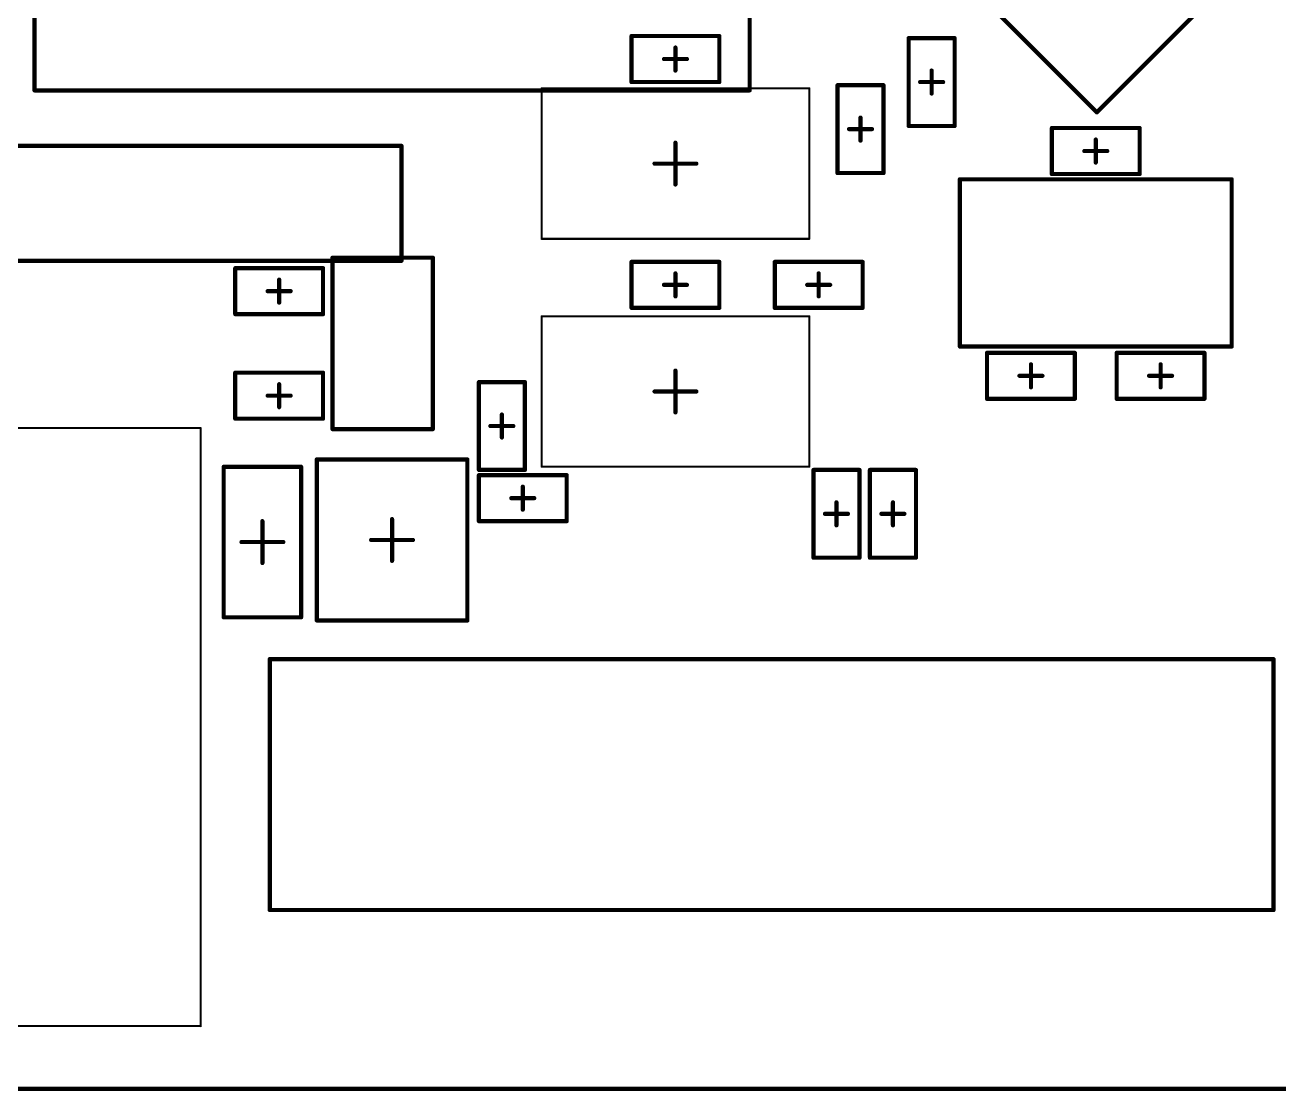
# Model space of a CAD drawing. Header units: millimetres. Extents: x 17 to 252, y 25 to 107.
# Drawn here: x 122.12 to 152.1, y 24.95 to 50.44 of the extents above; entities that cross this region are included whole.
import ezdxf

# ---------------------------------------------------------------- set-up
doc = ezdxf.new("R2010")
doc.units = ezdxf.units.MM
doc.layers.add('Mechanical1', color=6, linetype='Continuous')
doc.layers.add('Mechanical15', color=56, linetype='Continuous')

# ---------------------------------------------------------------- blocks, each defined once
blk = doc.blocks.new('RESC1005X04N_2')
at = {"layer": 'Mechanical15', "const_width": 0.1}
for points in [[(-1.05, -0.55), (-1.05, 0.55)], [(-1.05, 0.55), (1.05, 0.55)], [(1.05, -0.55), (1.05, 0.55)], [(0, -0.275), (0, 0.275)], [(-0.275, 0), (0.275, 0)], [(-1.05, -0.55), (1.05, -0.55)]]:
    blk.add_lwpolyline(points, dxfattribs=at)
at = {"layer": 'Mechanical15', "const_width": 0.05}
for points in [[(-1.075, 0.55, 1), (-1.025, 0.55, 1)], [(-1.075, 0.55, 1), (-1.025, 0.55, 1)], [(1.025, 0.55, 1), (1.075, 0.55, 1)], [(1.025, 0.55, 1), (1.075, 0.55, 1)], [(-0.025, 0.275, 1), (0.025, 0.275, 1)], [(-0.3, 0, 1), (-0.25, 0, 1)], [(0.25, 0, 1), (0.3, 0, 1)], [(-0.025, -0.275, 1), (0.025, -0.275, 1)], [(-1.075, -0.55, 1), (-1.025, -0.55, 1)], [(-1.075, -0.55, 1), (-1.025, -0.55, 1)], [(1.025, -0.55, 1), (1.075, -0.55, 1)], [(1.025, -0.55, 1), (1.075, -0.55, 1)]]:
    blk.add_lwpolyline(points, format="xyb", close=True, dxfattribs=at)
blk = doc.blocks.new('XTAL50X32X13_6')
at = {"layer": 'Mechanical15', "const_width": 0.1}
for points in [[(-3.25, 2), (3.25, 2)], [(-3.25, -2), (-3.25, 2)], [(3.25, -2), (3.25, 2)], [(-3.25, -2), (3.25, -2)]]:
    blk.add_lwpolyline(points, dxfattribs=at)
at = {"layer": 'Mechanical15', "const_width": 0.05}
for points in [[(-3.275, 2, 1), (-3.225, 2, 1)], [(-3.275, 2, 1), (-3.225, 2, 1)], [(3.225, 2, 1), (3.275, 2, 1)], [(3.225, 2, 1), (3.275, 2, 1)], [(-3.275, -2, 1), (-3.225, -2, 1)], [(-3.275, -2, 1), (-3.225, -2, 1)], [(3.225, -2, 1), (3.275, -2, 1)], [(3.225, -2, 1), (3.275, -2, 1)]]:
    blk.add_lwpolyline(points, format="xyb", close=True, dxfattribs=at)
blk = doc.blocks.new('XTAL32X15X09_7')
at = {"layer": 'Mechanical15', "const_width": 0.1}
for points in [[(-2.05, 1.2), (-2.05, 0.6)], [(-2.05, 1.2), (2.05, 1.2)], [(2.05, 1.175), (2.05, -1.175)], [(-2.05, 0.6), (-2.05, -0.6)], [(-2.05, -0.6), (-2.05, -1.2)], [(-2.05, -1.2), (2.05, -1.2)]]:
    blk.add_lwpolyline(points, dxfattribs=at)
at = {"layer": 'Mechanical15', "const_width": 0.05}
for points in [[(-2.075, 1.2, 1), (-2.025, 1.2, 1)], [(-2.075, 1.2, 1), (-2.025, 1.2, 1)], [(2.025, 1.2, 1), (2.075, 1.2, 1)], [(2.025, 1.175, 1), (2.075, 1.175, 1)], [(-2.075, 0.6, 1), (-2.025, 0.6, 1)], [(-2.075, 0.6, 1), (-2.025, 0.6, 1)], [(-2.075, -0.6, 1), (-2.025, -0.6, 1)], [(-2.075, -0.6, 1), (-2.025, -0.6, 1)], [(-2.075, -1.2, 1), (-2.025, -1.2, 1)], [(-2.075, -1.2, 1), (-2.025, -1.2, 1)], [(2.025, -1.175, 1), (2.075, -1.175, 1)], [(2.025, -1.2, 1), (2.075, -1.2, 1)]]:
    blk.add_lwpolyline(points, format="xyb", close=True, dxfattribs=at)
blk = doc.blocks.new('CAPC1005X06N_15')
at = {"layer": 'Mechanical15', "const_width": 0.1}
for points in [[(-1.05, -0.55), (-1.05, 0.55)], [(-1.05, 0.55), (1.05, 0.55)], [(1.05, -0.55), (1.05, 0.55)], [(0, -0.275), (0, 0.275)], [(-0.275, 0), (0.275, 0)], [(-1.05, -0.55), (1.05, -0.55)]]:
    blk.add_lwpolyline(points, dxfattribs=at)
at = {"layer": 'Mechanical15', "const_width": 0.05}
for points in [[(-1.075, 0.55, 1), (-1.025, 0.55, 1)], [(-1.075, 0.55, 1), (-1.025, 0.55, 1)], [(1.025, 0.55, 1), (1.075, 0.55, 1)], [(1.025, 0.55, 1), (1.075, 0.55, 1)], [(-0.025, 0.275, 1), (0.025, 0.275, 1)], [(-0.3, 0, 1), (-0.25, 0, 1)], [(0.25, 0, 1), (0.3, 0, 1)], [(-0.025, -0.275, 1), (0.025, -0.275, 1)], [(-1.075, -0.55, 1), (-1.025, -0.55, 1)], [(-1.075, -0.55, 1), (-1.025, -0.55, 1)], [(1.025, -0.55, 1), (1.075, -0.55, 1)], [(1.025, -0.55, 1), (1.075, -0.55, 1)]]:
    blk.add_lwpolyline(points, format="xyb", close=True, dxfattribs=at)
blk = doc.blocks.new('CAPC1005X06N_16')
at = {"layer": 'Mechanical15', "const_width": 0.1}
for points in [[(-1.05, -0.55), (-1.05, 0.55)], [(-1.05, 0.55), (1.05, 0.55)], [(1.05, -0.55), (1.05, 0.55)], [(0, -0.275), (0, 0.275)], [(-0.275, 0), (0.275, 0)], [(-1.05, -0.55), (1.05, -0.55)]]:
    blk.add_lwpolyline(points, dxfattribs=at)
at = {"layer": 'Mechanical15', "const_width": 0.05}
for points in [[(-1.075, 0.55, 1), (-1.025, 0.55, 1)], [(-1.075, 0.55, 1), (-1.025, 0.55, 1)], [(1.025, 0.55, 1), (1.075, 0.55, 1)], [(1.025, 0.55, 1), (1.075, 0.55, 1)], [(-0.025, 0.275, 1), (0.025, 0.275, 1)], [(-0.3, 0, 1), (-0.25, 0, 1)], [(0.25, 0, 1), (0.3, 0, 1)], [(-0.025, -0.275, 1), (0.025, -0.275, 1)], [(-1.075, -0.55, 1), (-1.025, -0.55, 1)], [(-1.075, -0.55, 1), (-1.025, -0.55, 1)], [(1.025, -0.55, 1), (1.075, -0.55, 1)], [(1.025, -0.55, 1), (1.075, -0.55, 1)]]:
    blk.add_lwpolyline(points, format="xyb", close=True, dxfattribs=at)
blk = doc.blocks.new('CAPC1005X06N_18')
at = {"layer": 'Mechanical15', "const_width": 0.1}
for points in [[(-1.05, 0.55), (-1.05, -0.55)], [(-1.05, 0.55), (1.05, 0.55)], [(1.05, 0.55), (1.05, -0.55)], [(0, 0.275), (0, -0.275)], [(-0.275, 0), (0.275, 0)], [(-1.05, -0.55), (1.05, -0.55)]]:
    blk.add_lwpolyline(points, dxfattribs=at)
at = {"layer": 'Mechanical15', "const_width": 0.05}
for points in [[(-1.075, 0.55, 1), (-1.025, 0.55, 1)], [(-1.075, 0.55, 1), (-1.025, 0.55, 1)], [(1.025, 0.55, 1), (1.075, 0.55, 1)], [(1.025, 0.55, 1), (1.075, 0.55, 1)], [(-0.025, 0.275, 1), (0.025, 0.275, 1)], [(-0.3, 0, 1), (-0.25, 0, 1)], [(0.25, 0, 1), (0.3, 0, 1)], [(-0.025, -0.275, 1), (0.025, -0.275, 1)], [(-1.075, -0.55, 1), (-1.025, -0.55, 1)], [(-1.075, -0.55, 1), (-1.025, -0.55, 1)], [(1.025, -0.55, 1), (1.075, -0.55, 1)], [(1.025, -0.55, 1), (1.075, -0.55, 1)]]:
    blk.add_lwpolyline(points, format="xyb", close=True, dxfattribs=at)
blk = doc.blocks.new('CAPC1005X06N_25')
at = {"layer": 'Mechanical15', "const_width": 0.1}
for points in [[(-1.05, -0.55), (-1.05, 0.55)], [(-1.05, 0.55), (1.05, 0.55)], [(1.05, -0.55), (1.05, 0.55)], [(0, -0.275), (0, 0.275)], [(-0.275, 0), (0.275, 0)], [(-1.05, -0.55), (1.05, -0.55)]]:
    blk.add_lwpolyline(points, dxfattribs=at)
at = {"layer": 'Mechanical15', "const_width": 0.05}
for points in [[(-1.075, 0.55, 1), (-1.025, 0.55, 1)], [(-1.075, 0.55, 1), (-1.025, 0.55, 1)], [(1.025, 0.55, 1), (1.075, 0.55, 1)], [(1.025, 0.55, 1), (1.075, 0.55, 1)], [(-0.025, 0.275, 1), (0.025, 0.275, 1)], [(-0.3, 0, 1), (-0.25, 0, 1)], [(0.25, 0, 1), (0.3, 0, 1)], [(-0.025, -0.275, 1), (0.025, -0.275, 1)], [(-1.075, -0.55, 1), (-1.025, -0.55, 1)], [(-1.075, -0.55, 1), (-1.025, -0.55, 1)], [(1.025, -0.55, 1), (1.075, -0.55, 1)], [(1.025, -0.55, 1), (1.075, -0.55, 1)]]:
    blk.add_lwpolyline(points, format="xyb", close=True, dxfattribs=at)
blk = doc.blocks.new('CAPC1005X06N_27')
at = {"layer": 'Mechanical15', "const_width": 0.1}
for points in [[(-1.05, -0.55), (-1.05, 0.55)], [(-1.05, 0.55), (1.05, 0.55)], [(1.05, -0.55), (1.05, 0.55)], [(0, -0.275), (0, 0.275)], [(-0.275, 0), (0.275, 0)], [(-1.05, -0.55), (1.05, -0.55)]]:
    blk.add_lwpolyline(points, dxfattribs=at)
at = {"layer": 'Mechanical15', "const_width": 0.05}
for points in [[(-1.075, 0.55, 1), (-1.025, 0.55, 1)], [(-1.075, 0.55, 1), (-1.025, 0.55, 1)], [(1.025, 0.55, 1), (1.075, 0.55, 1)], [(1.025, 0.55, 1), (1.075, 0.55, 1)], [(-0.025, 0.275, 1), (0.025, 0.275, 1)], [(-0.3, 0, 1), (-0.25, 0, 1)], [(0.25, 0, 1), (0.3, 0, 1)], [(-0.025, -0.275, 1), (0.025, -0.275, 1)], [(-1.075, -0.55, 1), (-1.025, -0.55, 1)], [(-1.075, -0.55, 1), (-1.025, -0.55, 1)], [(1.025, -0.55, 1), (1.075, -0.55, 1)], [(1.025, -0.55, 1), (1.075, -0.55, 1)]]:
    blk.add_lwpolyline(points, format="xyb", close=True, dxfattribs=at)
blk = doc.blocks.new('CAPC1005X06N_28')
at = {"layer": 'Mechanical15', "const_width": 0.1}
for points in [[(-1.05, 0.55), (-1.05, -0.55)], [(1.05, 0.55), (-1.05, 0.55)], [(1.05, 0.55), (1.05, -0.55)], [(0, 0.275), (0, -0.275)], [(0.275, 0), (-0.275, 0)], [(1.05, -0.55), (-1.05, -0.55)]]:
    blk.add_lwpolyline(points, dxfattribs=at)
at = {"layer": 'Mechanical15', "const_width": 0.05}
for points in [[(-1.075, 0.55, 1), (-1.025, 0.55, 1)], [(-1.075, 0.55, 1), (-1.025, 0.55, 1)], [(1.025, 0.55, 1), (1.075, 0.55, 1)], [(1.025, 0.55, 1), (1.075, 0.55, 1)], [(-0.025, 0.275, 1), (0.025, 0.275, 1)], [(-0.3, 0, 1), (-0.25, 0, 1)], [(0.25, 0, 1), (0.3, 0, 1)], [(-0.025, -0.275, 1), (0.025, -0.275, 1)], [(-1.075, -0.55, 1), (-1.025, -0.55, 1)], [(-1.075, -0.55, 1), (-1.025, -0.55, 1)], [(1.025, -0.55, 1), (1.075, -0.55, 1)], [(1.025, -0.55, 1), (1.075, -0.55, 1)]]:
    blk.add_lwpolyline(points, format="xyb", close=True, dxfattribs=at)
blk = doc.blocks.new('CAPC1005X06N_29')
at = {"layer": 'Mechanical15', "const_width": 0.1}
for points in [[(-1.05, -0.55), (-1.05, 0.55)], [(-1.05, 0.55), (1.05, 0.55)], [(1.05, -0.55), (1.05, 0.55)], [(0, -0.275), (0, 0.275)], [(-0.275, 0), (0.275, 0)], [(-1.05, -0.55), (1.05, -0.55)]]:
    blk.add_lwpolyline(points, dxfattribs=at)
at = {"layer": 'Mechanical15', "const_width": 0.05}
for points in [[(-1.075, 0.55, 1), (-1.025, 0.55, 1)], [(-1.075, 0.55, 1), (-1.025, 0.55, 1)], [(1.025, 0.55, 1), (1.075, 0.55, 1)], [(1.025, 0.55, 1), (1.075, 0.55, 1)], [(-0.025, 0.275, 1), (0.025, 0.275, 1)], [(-0.3, 0, 1), (-0.25, 0, 1)], [(0.25, 0, 1), (0.3, 0, 1)], [(-0.025, -0.275, 1), (0.025, -0.275, 1)], [(-1.075, -0.55, 1), (-1.025, -0.55, 1)], [(-1.075, -0.55, 1), (-1.025, -0.55, 1)], [(1.025, -0.55, 1), (1.075, -0.55, 1)], [(1.025, -0.55, 1), (1.075, -0.55, 1)]]:
    blk.add_lwpolyline(points, format="xyb", close=True, dxfattribs=at)
blk = doc.blocks.new('CAPC1005X06N_31')
at = {"layer": 'Mechanical15', "const_width": 0.1}
for points in [[(-1.05, -0.55), (-1.05, 0.55)], [(-1.05, 0.55), (1.05, 0.55)], [(1.05, -0.55), (1.05, 0.55)], [(0, -0.275), (0, 0.275)], [(-0.275, 0), (0.275, 0)], [(-1.05, -0.55), (1.05, -0.55)]]:
    blk.add_lwpolyline(points, dxfattribs=at)
at = {"layer": 'Mechanical15', "const_width": 0.05}
for points in [[(-1.075, 0.55, 1), (-1.025, 0.55, 1)], [(-1.075, 0.55, 1), (-1.025, 0.55, 1)], [(1.025, 0.55, 1), (1.075, 0.55, 1)], [(1.025, 0.55, 1), (1.075, 0.55, 1)], [(-0.025, 0.275, 1), (0.025, 0.275, 1)], [(-0.3, 0, 1), (-0.25, 0, 1)], [(0.25, 0, 1), (0.3, 0, 1)], [(-0.025, -0.275, 1), (0.025, -0.275, 1)], [(-1.075, -0.55, 1), (-1.025, -0.55, 1)], [(-1.075, -0.55, 1), (-1.025, -0.55, 1)], [(1.025, -0.55, 1), (1.075, -0.55, 1)], [(1.025, -0.55, 1), (1.075, -0.55, 1)]]:
    blk.add_lwpolyline(points, format="xyb", close=True, dxfattribs=at)
blk = doc.blocks.new('AJ23_1006_T8P0_VFC0_85')
at = {"layer": 'Mechanical15', "const_width": 0.1}
for points in [[(-7.75, -1.375), (-7.75, 1.375)], [(-7.75, 1.375), (7.75, 1.375)], [(7.75, -1.375), (7.75, 1.375)], [(-7.75, -1.375), (7.75, -1.375)]]:
    blk.add_lwpolyline(points, dxfattribs=at)
at = {"layer": 'Mechanical15', "const_width": 0.05}
for points in [[(-7.775, 1.375, 1), (-7.725, 1.375, 1)], [(-7.775, 1.375, 1), (-7.725, 1.375, 1)], [(7.725, 1.375, 1), (7.775, 1.375, 1)], [(7.725, 1.375, 1), (7.775, 1.375, 1)], [(-7.775, -1.375, 1), (-7.725, -1.375, 1)], [(-7.775, -1.375, 1), (-7.725, -1.375, 1)], [(7.725, -1.375, 1), (7.775, -1.375, 1)], [(7.725, -1.375, 1), (7.775, -1.375, 1)]]:
    blk.add_lwpolyline(points, format="xyb", close=True, dxfattribs=at)
blk = doc.blocks.new('INDM125125X65N_90')
at = {"layer": 'Mechanical15'}
for points, const_width in [([(-7.15, -6.7), (-7.15, 6.7)], 0.05), ([(7.15, 6.7), (-7.15, 6.7)], 0.05), ([(7.15, -6.7), (7.15, 6.7)], 0.05), ([(0, -0.5), (0, 0.5)], 0.1), ([(0.5, 0), (-0.5, 0)], 0.1), ([(7.15, -6.7), (-7.15, -6.7)], 0.05)]:
    blk.add_lwpolyline(points, dxfattribs=dict(at, const_width=const_width))
for points, const_width in [([(-7.163, 6.7, 1), (-7.138, 6.7, 1)], 0.025), ([(-7.163, 6.7, 1), (-7.138, 6.7, 1)], 0.025), ([(7.137, 6.7, 1), (7.162, 6.7, 1)], 0.025), ([(7.137, 6.7, 1), (7.162, 6.7, 1)], 0.025), ([(-0.025, 0.5, 1), (0.025, 0.5, 1)], 0.05), ([(-0.525, 0, 1), (-0.475, 0, 1)], 0.05), ([(0.475, 0, 1), (0.525, 0, 1)], 0.05), ([(-0.025, -0.5, 1), (0.025, -0.5, 1)], 0.05), ([(-7.163, -6.7, 1), (-7.138, -6.7, 1)], 0.025), ([(-7.163, -6.7, 1), (-7.138, -6.7, 1)], 0.025), ([(7.137, -6.7, 1), (7.162, -6.7, 1)], 0.025), ([(7.137, -6.7, 1), (7.162, -6.7, 1)], 0.025)]:
    blk.add_lwpolyline(points, format="xyb", close=True, dxfattribs=dict(at, const_width=const_width))
blk = doc.blocks.new('RESC1005X04N_103')
at = {"layer": 'Mechanical15', "const_width": 0.1}
for points in [[(-1.05, 0.55), (1.05, 0.55)], [(-1.05, 0.55), (-1.05, -0.55)], [(1.05, 0.55), (1.05, -0.55)], [(0, 0.275), (0, -0.275)], [(-0.275, 0), (0.275, 0)], [(-1.05, -0.55), (1.05, -0.55)]]:
    blk.add_lwpolyline(points, dxfattribs=at)
at = {"layer": 'Mechanical15', "const_width": 0.05}
for points in [[(-1.075, 0.55, 1), (-1.025, 0.55, 1)], [(-1.075, 0.55, 1), (-1.025, 0.55, 1)], [(1.025, 0.55, 1), (1.075, 0.55, 1)], [(1.025, 0.55, 1), (1.075, 0.55, 1)], [(-0.025, 0.275, 1), (0.025, 0.275, 1)], [(-0.3, 0, 1), (-0.25, 0, 1)], [(0.25, 0, 1), (0.3, 0, 1)], [(-0.025, -0.275, 1), (0.025, -0.275, 1)], [(-1.075, -0.55, 1), (-1.025, -0.55, 1)], [(-1.075, -0.55, 1), (-1.025, -0.55, 1)], [(1.025, -0.55, 1), (1.075, -0.55, 1)], [(1.025, -0.55, 1), (1.075, -0.55, 1)]]:
    blk.add_lwpolyline(points, format="xyb", close=True, dxfattribs=at)
blk = doc.blocks.new('RESC1005X04N_104')
at = {"layer": 'Mechanical15', "const_width": 0.1}
for points in [[(1.05, 0.55), (-1.05, 0.55)], [(-1.05, 0.55), (-1.05, -0.55)], [(1.05, 0.55), (1.05, -0.55)], [(0, 0.275), (0, -0.275)], [(0.275, 0), (-0.275, 0)], [(1.05, -0.55), (-1.05, -0.55)]]:
    blk.add_lwpolyline(points, dxfattribs=at)
at = {"layer": 'Mechanical15', "const_width": 0.05}
for points in [[(-1.075, 0.55, 1), (-1.025, 0.55, 1)], [(-1.075, 0.55, 1), (-1.025, 0.55, 1)], [(1.025, 0.55, 1), (1.075, 0.55, 1)], [(1.025, 0.55, 1), (1.075, 0.55, 1)], [(-0.025, 0.275, 1), (0.025, 0.275, 1)], [(-0.3, 0, 1), (-0.25, 0, 1)], [(0.25, 0, 1), (0.3, 0, 1)], [(-0.025, -0.275, 1), (0.025, -0.275, 1)], [(-1.075, -0.55, 1), (-1.025, -0.55, 1)], [(-1.075, -0.55, 1), (-1.025, -0.55, 1)], [(1.025, -0.55, 1), (1.075, -0.55, 1)], [(1.025, -0.55, 1), (1.075, -0.55, 1)]]:
    blk.add_lwpolyline(points, format="xyb", close=True, dxfattribs=at)
blk = doc.blocks.new('RESC1005X04N_105')
at = {"layer": 'Mechanical15', "const_width": 0.1}
for points in [[(1.05, 0.55), (-1.05, 0.55)], [(-1.05, -0.55), (-1.05, 0.55)], [(1.05, -0.55), (1.05, 0.55)], [(0, -0.275), (0, 0.275)], [(0.275, 0), (-0.275, 0)], [(1.05, -0.55), (-1.05, -0.55)]]:
    blk.add_lwpolyline(points, dxfattribs=at)
at = {"layer": 'Mechanical15', "const_width": 0.05}
for points in [[(-1.075, 0.55, 1), (-1.025, 0.55, 1)], [(-1.075, 0.55, 1), (-1.025, 0.55, 1)], [(1.025, 0.55, 1), (1.075, 0.55, 1)], [(1.025, 0.55, 1), (1.075, 0.55, 1)], [(-0.025, 0.275, 1), (0.025, 0.275, 1)], [(-0.3, 0, 1), (-0.25, 0, 1)], [(0.25, 0, 1), (0.3, 0, 1)], [(-0.025, -0.275, 1), (0.025, -0.275, 1)], [(-1.075, -0.55, 1), (-1.025, -0.55, 1)], [(-1.075, -0.55, 1), (-1.025, -0.55, 1)], [(1.025, -0.55, 1), (1.075, -0.55, 1)], [(1.025, -0.55, 1), (1.075, -0.55, 1)]]:
    blk.add_lwpolyline(points, format="xyb", close=True, dxfattribs=at)
blk = doc.blocks.new('RESC1005X04N_106')
at = {"layer": 'Mechanical15', "const_width": 0.1}
for points in [[(1.05, 0.55), (-1.05, 0.55)], [(-1.05, -0.55), (-1.05, 0.55)], [(1.05, -0.55), (1.05, 0.55)], [(0, -0.275), (0, 0.275)], [(0.275, 0), (-0.275, 0)], [(1.05, -0.55), (-1.05, -0.55)]]:
    blk.add_lwpolyline(points, dxfattribs=at)
at = {"layer": 'Mechanical15', "const_width": 0.05}
for points in [[(-1.075, 0.55, 1), (-1.025, 0.55, 1)], [(-1.075, 0.55, 1), (-1.025, 0.55, 1)], [(1.025, 0.55, 1), (1.075, 0.55, 1)], [(1.025, 0.55, 1), (1.075, 0.55, 1)], [(-0.025, 0.275, 1), (0.025, 0.275, 1)], [(-0.3, 0, 1), (-0.25, 0, 1)], [(0.25, 0, 1), (0.3, 0, 1)], [(-0.025, -0.275, 1), (0.025, -0.275, 1)], [(-1.075, -0.55, 1), (-1.025, -0.55, 1)], [(-1.075, -0.55, 1), (-1.025, -0.55, 1)], [(1.025, -0.55, 1), (1.075, -0.55, 1)], [(1.025, -0.55, 1), (1.075, -0.55, 1)]]:
    blk.add_lwpolyline(points, format="xyb", close=True, dxfattribs=at)
blk = doc.blocks.new('RESC1005X04N_108')
at = {"layer": 'Mechanical15', "const_width": 0.1}
for points in [[(-1.05, 0.55), (1.05, 0.55)], [(-1.05, 0.55), (-1.05, -0.55)], [(1.05, 0.55), (1.05, -0.55)], [(0, 0.275), (0, -0.275)], [(-0.275, 0), (0.275, 0)], [(-1.05, -0.55), (1.05, -0.55)]]:
    blk.add_lwpolyline(points, dxfattribs=at)
at = {"layer": 'Mechanical15', "const_width": 0.05}
for points in [[(-1.075, 0.55, 1), (-1.025, 0.55, 1)], [(-1.075, 0.55, 1), (-1.025, 0.55, 1)], [(1.025, 0.55, 1), (1.075, 0.55, 1)], [(1.025, 0.55, 1), (1.075, 0.55, 1)], [(-0.025, 0.275, 1), (0.025, 0.275, 1)], [(-0.3, 0, 1), (-0.25, 0, 1)], [(0.25, 0, 1), (0.3, 0, 1)], [(-0.025, -0.275, 1), (0.025, -0.275, 1)], [(-1.075, -0.55, 1), (-1.025, -0.55, 1)], [(-1.075, -0.55, 1), (-1.025, -0.55, 1)], [(1.025, -0.55, 1), (1.075, -0.55, 1)], [(1.025, -0.55, 1), (1.075, -0.55, 1)]]:
    blk.add_lwpolyline(points, format="xyb", close=True, dxfattribs=at)
blk = doc.blocks.new('RESC2012X07N_113')
at = {"layer": 'Mechanical15', "const_width": 0.1}
for points in [[(-1.8, 0.925), (1.8, 0.925)], [(-1.8, 0.925), (-1.8, -0.925)], [(1.8, 0.925), (1.8, -0.925)], [(0, 0.5), (0, -0.5)], [(-0.5, 0), (0.5, 0)], [(-1.8, -0.925), (1.8, -0.925)]]:
    blk.add_lwpolyline(points, dxfattribs=at)
at = {"layer": 'Mechanical15', "const_width": 0.05}
for points in [[(-1.825, 0.925, 1), (-1.775, 0.925, 1)], [(-1.825, 0.925, 1), (-1.775, 0.925, 1)], [(1.775, 0.925, 1), (1.825, 0.925, 1)], [(1.775, 0.925, 1), (1.825, 0.925, 1)], [(-0.025, 0.5, 1), (0.025, 0.5, 1)], [(-0.525, 0, 1), (-0.475, 0, 1)], [(0.475, 0, 1), (0.525, 0, 1)], [(-0.025, -0.5, 1), (0.025, -0.5, 1)], [(-1.825, -0.925, 1), (-1.775, -0.925, 1)], [(-1.825, -0.925, 1), (-1.775, -0.925, 1)], [(1.775, -0.925, 1), (1.825, -0.925, 1)], [(1.775, -0.925, 1), (1.825, -0.925, 1)]]:
    blk.add_lwpolyline(points, format="xyb", close=True, dxfattribs=at)
blk = doc.blocks.new('TSQFP50P1200X1200X160_64N_218')
at = {"layer": 'Mechanical15', "const_width": 0.1}
for points in [[(-6.7, 6.7), (6.7, 6.7)], [(-6.7, -6.7), (-6.7, 6.7)], [(6.7, -6.7), (6.7, 6.7)], [(0, -0.5), (0, 0.5)], [(-0.5, 0), (0.5, 0)], [(-6.7, -6.7), (6.7, -6.7)]]:
    blk.add_lwpolyline(points, dxfattribs=at)
at = {"layer": 'Mechanical15', "const_width": 0.05}
for points in [[(-6.725, 6.7, 1), (-6.675, 6.7, 1)], [(-6.725, 6.7, 1), (-6.675, 6.7, 1)], [(6.675, 6.7, 1), (6.725, 6.7, 1)], [(6.675, 6.7, 1), (6.725, 6.7, 1)], [(-0.025, 0.5, 1), (0.025, 0.5, 1)], [(-0.525, 0, 1), (-0.475, 0, 1)], [(0.475, 0, 1), (0.525, 0, 1)], [(-0.025, -0.5, 1), (0.025, -0.5, 1)], [(-6.725, -6.7, 1), (-6.675, -6.7, 1)], [(-6.725, -6.7, 1), (-6.675, -6.7, 1)], [(6.675, -6.7, 1), (6.725, -6.7, 1)], [(6.675, -6.7, 1), (6.725, -6.7, 1)]]:
    blk.add_lwpolyline(points, format="xyb", close=True, dxfattribs=at)
blk = doc.blocks.new('MSOP_MS8_N_219')
at = {"layer": 'Mechanical15'}
for points, const_width in [([(-3.2, 1.8), (3.2, 1.8)], 0.05), ([(-3.2, -1.8), (-3.2, 1.8)], 0.05), ([(3.2, -1.8), (3.2, 1.8)], 0.05), ([(0, -0.5), (0, 0.5)], 0.1), ([(-0.5, 0), (0.5, 0)], 0.1), ([(-3.2, -1.8), (3.2, -1.8)], 0.05)]:
    blk.add_lwpolyline(points, dxfattribs=dict(at, const_width=const_width))
for points, const_width in [([(-3.212, 1.8, 1), (-3.187, 1.8, 1)], 0.025), ([(-3.212, 1.8, 1), (-3.187, 1.8, 1)], 0.025), ([(3.188, 1.8, 1), (3.213, 1.8, 1)], 0.025), ([(3.188, 1.8, 1), (3.213, 1.8, 1)], 0.025), ([(-0.025, 0.5, 1), (0.025, 0.5, 1)], 0.05), ([(-0.525, 0, 1), (-0.475, 0, 1)], 0.05), ([(0.475, 0, 1), (0.525, 0, 1)], 0.05), ([(-0.025, -0.5, 1), (0.025, -0.5, 1)], 0.05), ([(-3.212, -1.8, 1), (-3.187, -1.8, 1)], 0.025), ([(-3.212, -1.8, 1), (-3.187, -1.8, 1)], 0.025), ([(3.188, -1.8, 1), (3.213, -1.8, 1)], 0.025), ([(3.188, -1.8, 1), (3.213, -1.8, 1)], 0.025)]:
    blk.add_lwpolyline(points, format="xyb", close=True, dxfattribs=dict(at, const_width=const_width))
blk = doc.blocks.new('MSOP_MS8_N_220')
at = {"layer": 'Mechanical15'}
for points, const_width in [([(-3.2, 1.8), (3.2, 1.8)], 0.05), ([(-3.2, -1.8), (-3.2, 1.8)], 0.05), ([(3.2, -1.8), (3.2, 1.8)], 0.05), ([(0, -0.5), (0, 0.5)], 0.1), ([(-0.5, 0), (0.5, 0)], 0.1), ([(-3.2, -1.8), (3.2, -1.8)], 0.05)]:
    blk.add_lwpolyline(points, dxfattribs=dict(at, const_width=const_width))
for points, const_width in [([(-3.212, 1.8, 1), (-3.187, 1.8, 1)], 0.025), ([(-3.212, 1.8, 1), (-3.187, 1.8, 1)], 0.025), ([(3.188, 1.8, 1), (3.213, 1.8, 1)], 0.025), ([(3.188, 1.8, 1), (3.213, 1.8, 1)], 0.025), ([(-0.025, 0.5, 1), (0.025, 0.5, 1)], 0.05), ([(-0.525, 0, 1), (-0.475, 0, 1)], 0.05), ([(0.475, 0, 1), (0.525, 0, 1)], 0.05), ([(-0.025, -0.5, 1), (0.025, -0.5, 1)], 0.05), ([(-3.212, -1.8, 1), (-3.187, -1.8, 1)], 0.025), ([(-3.212, -1.8, 1), (-3.187, -1.8, 1)], 0.025), ([(3.188, -1.8, 1), (3.213, -1.8, 1)], 0.025), ([(3.188, -1.8, 1), (3.213, -1.8, 1)], 0.025)]:
    blk.add_lwpolyline(points, format="xyb", close=True, dxfattribs=dict(at, const_width=const_width))
blk = doc.blocks.new('AE17_020T_2032_0101_238')
at = {"layer": 'Mechanical15', "const_width": 0.1}
for points in [[(-12, -3), (-12, 3)], [(-12, 3), (12, 3)], [(12, -3), (12, 3)], [(-12, -3), (12, -3)]]:
    blk.add_lwpolyline(points, dxfattribs=at)
at = {"layer": 'Mechanical15', "const_width": 0.05}
for points in [[(-12.025, 3, 1), (-11.975, 3, 1)], [(-12.025, 3, 1), (-11.975, 3, 1)], [(11.975, 3, 1), (12.025, 3, 1)], [(11.975, 3, 1), (12.025, 3, 1)], [(-12.025, -3, 1), (-11.975, -3, 1)], [(-12.025, -3, 1), (-11.975, -3, 1)], [(11.975, -3, 1), (12.025, -3, 1)], [(11.975, -3, 1), (12.025, -3, 1)]]:
    blk.add_lwpolyline(points, format="xyb", close=True, dxfattribs=at)
blk = doc.blocks.new('SOT90P247X115_3N_243')
at = {"layer": 'Mechanical15', "const_width": 0.1}
for points in [[(-1.925, 1.8), (1.925, 1.8)], [(-1.925, 1.8), (-1.925, -1.8)], [(1.925, 1.8), (1.925, -1.8)], [(0, 0.5), (0, -0.5)], [(-0.5, 0), (0.5, 0)], [(-1.925, -1.8), (1.925, -1.8)]]:
    blk.add_lwpolyline(points, dxfattribs=at)
at = {"layer": 'Mechanical15', "const_width": 0.05}
for points in [[(-1.95, 1.8, 1), (-1.9, 1.8, 1)], [(-1.95, 1.8, 1), (-1.9, 1.8, 1)], [(1.9, 1.8, 1), (1.95, 1.8, 1)], [(1.9, 1.8, 1), (1.95, 1.8, 1)], [(-0.025, 0.5, 1), (0.025, 0.5, 1)], [(-0.525, 0, 1), (-0.475, 0, 1)], [(0.475, 0, 1), (0.525, 0, 1)], [(-0.025, -0.5, 1), (0.025, -0.5, 1)], [(-1.95, -1.8, 1), (-1.9, -1.8, 1)], [(-1.95, -1.8, 1), (-1.9, -1.8, 1)], [(1.9, -1.8, 1), (1.95, -1.8, 1)], [(1.9, -1.8, 1), (1.95, -1.8, 1)]]:
    blk.add_lwpolyline(points, format="xyb", close=True, dxfattribs=at)
blk = doc.blocks.new('AE11_0100_T000_0100_292')
at = {"layer": 'Mechanical15', "const_width": 0.1}
for points in [[(-2.9, 8.6), (20.375, 8.6)], [(-2.9, 8.6), (-2.9, -8.5)], [(20.375, 8.6), (20.375, -8.5)], [(-2.9, -8.5), (20.375, -8.5)]]:
    blk.add_lwpolyline(points, dxfattribs=at)
at = {"layer": 'Mechanical15', "const_width": 0.05}
for points in [[(-2.925, 8.6, 1), (-2.875, 8.6, 1)], [(-2.925, 8.6, 1), (-2.875, 8.6, 1)], [(20.35, 8.6, 1), (20.4, 8.6, 1)], [(20.35, 8.6, 1), (20.4, 8.6, 1)], [(-2.925, -8.5, 1), (-2.875, -8.5, 1)], [(-2.925, -8.5, 1), (-2.875, -8.5, 1)], [(20.35, -8.5, 1), (20.4, -8.5, 1)], [(20.35, -8.5, 1), (20.4, -8.5, 1)]]:
    blk.add_lwpolyline(points, format="xyb", close=True, dxfattribs=at)

msp = doc.modelspace()

# ---------------------------------------------------------------- linework, layer by layer
at = {"layer": 'Mechanical1', "const_width": 0.1}
msp.add_lwpolyline([(19, 25), (250, 25)], dxfattribs=at)

# ---------------------------------------------------------------- block references
for name, p, rotation in [('AE11_0100_T000_0100_292', (130.85, 69.25), 270), ('TSQFP50P1200X1200X160_64N_218', (147.75, 57.825), 45), ('CAPC1005X06N_15', (137.675, 49.625), 360), ('CAPC1005X06N_18', (143.8, 49.075), 270), ('MSOP_MS8_N_219', (137.675, 47.125), 360), ('RESC1005X04N_103', (142.1, 47.95), 270), ('RESC1005X04N_2', (147.725, 47.425), 360), ('AJ23_1006_T8P0_VFC0_85', (123.375, 46.175), 360), ('CAPC1005X06N_16', (128.2, 44.075), 360), ('XTAL32X15X09_7', (130.675, 42.825), 270), ('CAPC1005X06N_31', (137.675, 44.225), 360), ('RESC1005X04N_104', (141.1, 44.225), 180), ('MSOP_MS8_N_220', (137.675, 41.675), 360), ('CAPC1005X06N_27', (146.175, 42.05), 360), ('CAPC1005X06N_28', (149.275, 42.05), 180), ('CAPC1005X06N_25', (128.2, 41.575), 360), ('RESC1005X04N_108', (133.525, 40.85), 270), ('INDM125125X65N_90', (119.625, 33.65), 90), ('RESC2012X07N_113', (127.8, 38.075), 270), ('SOT90P247X115_3N_243', (130.9, 38.125), 270), ('CAPC1005X06N_29', (134.025, 39.125), 360), ('RESC1005X04N_105', (141.525, 38.75), 90), ('RESC1005X04N_106', (142.875, 38.75), 90), ('AE17_020T_2032_0101_238', (139.975, 32.275), 360)]:
    msp.add_blockref(name, p, dxfattribs=dict(rotation=rotation))
msp.add_blockref('XTAL50X32X13_6', (147.725, 44.75))

doc.saveas('drawing.dxf')
